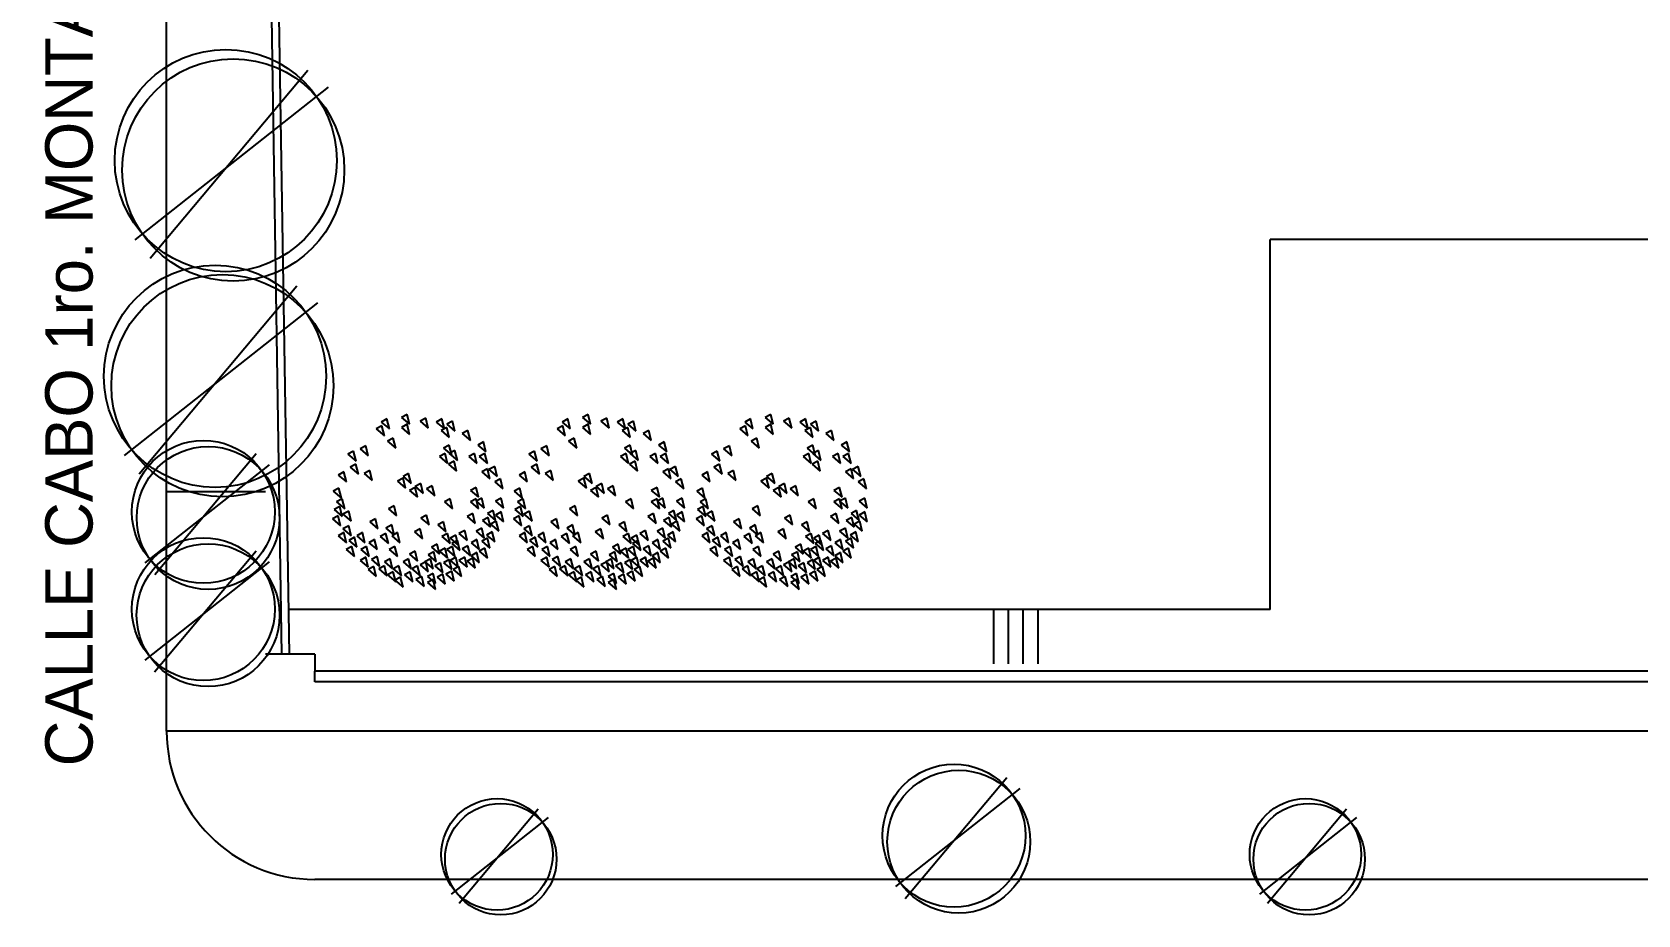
# Model space of a CAD drawing. Header units: millimetres. Extents: x 38 to 150, y 26 to 63.
# Drawn here: x 37.86 to 70.39, y 28.26 to 46.14 of the extents above; entities that cross this region are included whole.
import ezdxf

# ---------------------------------------------------------------- set-up
doc = ezdxf.new("R2010")
doc.units = ezdxf.units.MM
doc.layers.add('TEXTS_BASE', color=92, linetype='Continuous', lineweight=30)

# ---------------------------------------------------------------- blocks, each defined once
blk = doc.blocks.new('ARB-P')
for p, q in [((236.155, 96.4), (232.962, 92.591)), ((232.661, 92.973), (236.577, 96.061))]:
    blk.add_line(p, q)
for centre in [(234.496, 94.575), (234.646, 94.384)]:
    blk.add_circle(centre, 2.25)
blk = doc.blocks.new('ARB')
for p, q in [((-0.103, 0.816), (-0.159, 0.786)), ((-0.079, 0.718), (-0.103, 0.816)), ((-0.351, 0.703), (-0.407, 0.672)), ((-0.407, 0.672), (-0.327, 0.604)), ((-0.303, 0.771), (-0.359, 0.74)), ((-0.359, 0.74), (-0.278, 0.672)), ((-0.327, 0.604), (-0.351, 0.703)), ((-0.278, 0.672), (-0.303, 0.771)), ((-0.159, 0.786), (-0.079, 0.718)), ((-0.103, 0.718), (-0.159, 0.687)), ((-0.159, 0.687), (-0.079, 0.619)), ((-0.079, 0.619), (-0.103, 0.718)), ((0.08, 0.779), (0.024, 0.748)), ((0.024, 0.748), (0.104, 0.68)), ((0.104, 0.68), (0.08, 0.779)), ((0.239, 0.771), (0.184, 0.74)), ((0.184, 0.74), (0.264, 0.672)), ((0.287, 0.687), (0.231, 0.657)), ((0.231, 0.657), (0.311, 0.589)), ((0.264, 0.672), (0.239, 0.771)), ((0.343, 0.748), (0.287, 0.718)), ((0.287, 0.718), (0.367, 0.65)), ((0.311, 0.589), (0.287, 0.687)), ((0.367, 0.65), (0.343, 0.748)), ((0.495, 0.658), (0.439, 0.627)), ((0.519, 0.559), (0.495, 0.658)), ((-0.51, 0.507), (-0.566, 0.476)), ((-0.566, 0.476), (-0.486, 0.408)), ((-0.486, 0.408), (-0.51, 0.507)), ((-0.239, 0.582), (-0.295, 0.551)), ((-0.295, 0.551), (-0.215, 0.483)), ((-0.215, 0.483), (-0.239, 0.582)), ((0.311, 0.514), (0.255, 0.483)), ((0.255, 0.483), (0.335, 0.415)), ((0.335, 0.415), (0.311, 0.514)), ((0.439, 0.627), (0.519, 0.559)), ((0.647, 0.544), (0.591, 0.514)), ((0.591, 0.514), (0.671, 0.446)), ((0.671, 0.446), (0.647, 0.544)), ((-0.63, 0.454), (-0.686, 0.423)), ((-0.686, 0.423), (-0.605, 0.355)), ((-0.606, 0.325), (-0.662, 0.295)), ((-0.605, 0.355), (-0.63, 0.454)), ((-0.582, 0.227), (-0.606, 0.325)), ((0.271, 0.431), (0.215, 0.4)), ((0.215, 0.4), (0.295, 0.332)), ((0.295, 0.332), (0.271, 0.431)), ((0.359, 0.355), (0.303, 0.325)), ((0.303, 0.325), (0.383, 0.257)), ((0.367, 0.461), (0.311, 0.431)), ((0.311, 0.431), (0.391, 0.363)), ((0.383, 0.257), (0.359, 0.355)), ((0.391, 0.363), (0.367, 0.461)), ((0.559, 0.431), (0.503, 0.4)), ((0.503, 0.4), (0.583, 0.332)), ((0.583, 0.332), (0.559, 0.431)), ((0.662, 0.431), (0.606, 0.4)), ((0.606, 0.4), (0.687, 0.332)), ((0.687, 0.332), (0.662, 0.431)), ((-0.726, 0.25), (-0.782, 0.219)), ((-0.782, 0.219), (-0.701, 0.151)), ((-0.701, 0.151), (-0.726, 0.25)), ((-0.662, 0.295), (-0.582, 0.227)), ((-0.47, 0.264), (-0.526, 0.234)), ((-0.526, 0.234), (-0.446, 0.166)), ((-0.446, 0.166), (-0.47, 0.264)), ((-0.143, 0.189), (-0.199, 0.158)), ((-0.199, 0.158), (-0.119, 0.09)), ((-0.088, 0.234), (-0.143, 0.204)), ((-0.143, 0.204), (-0.063, 0.136)), ((-0.119, 0.09), (-0.143, 0.189)), ((-0.063, 0.136), (-0.088, 0.234)), ((0.687, 0.279), (0.631, 0.249)), ((0.631, 0.249), (0.711, 0.181)), ((0.711, 0.181), (0.687, 0.279)), ((0.758, 0.302), (0.702, 0.272)), ((0.702, 0.272), (0.783, 0.204)), ((0.783, 0.204), (0.758, 0.302)), ((0.814, 0.182), (0.758, 0.151)), ((0.838, 0.083), (0.814, 0.182)), ((-0.774, 0.09), (-0.83, 0.06)), ((-0.83, 0.06), (-0.75, -0.008)), ((-0.75, -0.008), (-0.774, 0.09)), ((-0.024, 0.098), (-0.08, 0.068)), ((-0.08, 0.068), (0, 0)), ((0.032, 0.136), (-0.024, 0.106)), ((-0.024, 0.106), (0.056, 0.038)), ((0, 0), (-0.024, 0.098)), ((0.056, 0.038), (0.032, 0.136)), ((0.143, 0.114), (0.088, 0.083)), ((0.088, 0.083), (0.168, 0.015)), ((0.168, 0.015), (0.143, 0.114)), ((0.575, 0.098), (0.519, 0.068)), ((0.519, 0.068), (0.599, 0)), ((0.599, 0), (0.575, 0.098)), ((0.758, 0.151), (0.838, 0.083)), ((-0.766, -0.09), (-0.822, -0.121)), ((-0.822, -0.121), (-0.741, -0.189)), ((-0.741, -0.015), (-0.797, -0.046)), ((-0.797, -0.046), (-0.717, -0.114)), ((-0.741, -0.189), (-0.766, -0.09)), ((-0.717, -0.114), (-0.741, -0.015)), ((-0.678, -0.136), (-0.734, -0.166)), ((-0.654, -0.234), (-0.678, -0.136)), ((-0.231, -0.083), (-0.287, -0.114)), ((-0.287, -0.114), (-0.207, -0.182)), ((-0.207, -0.182), (-0.231, -0.083)), ((0.32, -0.015), (0.264, -0.046)), ((0.264, -0.046), (0.344, -0.114)), ((0.344, -0.114), (0.32, -0.015)), ((0.575, -0.015), (0.519, -0.046)), ((0.519, -0.046), (0.599, -0.114)), ((0.631, -0.008), (0.575, -0.038)), ((0.599, -0.114), (0.575, -0.015)), ((0.575, -0.038), (0.655, -0.106)), ((0.655, -0.106), (0.631, -0.008)), ((0.742, -0.129), (0.687, -0.159)), ((0.767, -0.227), (0.742, -0.129)), ((0.822, -0.008), (0.766, -0.038)), ((0.766, -0.038), (0.846, -0.106)), ((0.822, -0.143), (0.766, -0.174)), ((0.846, -0.106), (0.822, -0.008)), ((0.846, -0.242), (0.822, -0.143)), ((-0.782, -0.182), (-0.837, -0.212)), ((-0.837, -0.212), (-0.757, -0.28)), ((-0.757, -0.28), (-0.782, -0.182)), ((-0.734, -0.166), (-0.654, -0.234)), ((-0.678, -0.279), (-0.734, -0.31)), ((-0.734, -0.31), (-0.654, -0.378)), ((-0.654, -0.378), (-0.678, -0.279)), ((-0.414, -0.211), (-0.47, -0.242)), ((-0.47, -0.242), (-0.39, -0.31)), ((-0.39, -0.31), (-0.414, -0.211)), ((-0.255, -0.272), (-0.311, -0.302)), ((-0.311, -0.302), (-0.231, -0.371)), ((-0.231, -0.371), (-0.255, -0.272)), ((0.024, -0.31), (-0.032, -0.34)), ((0.049, -0.408), (0.024, -0.31)), ((0.088, -0.174), (0.032, -0.204)), ((0.032, -0.204), (0.112, -0.272)), ((0.112, -0.272), (0.088, -0.174)), ((0.255, -0.242), (0.199, -0.272)), ((0.199, -0.272), (0.279, -0.34)), ((0.279, -0.34), (0.255, -0.242)), ((0.542, -0.158), (0.486, -0.189)), ((0.486, -0.189), (0.566, -0.257)), ((0.566, -0.257), (0.542, -0.158)), ((0.631, -0.302), (0.575, -0.333)), ((0.655, -0.401), (0.631, -0.302)), ((0.694, -0.197), (0.638, -0.227)), ((0.638, -0.227), (0.718, -0.295)), ((0.687, -0.159), (0.767, -0.227)), ((0.718, -0.295), (0.694, -0.197)), ((0.774, -0.234), (0.718, -0.265)), ((0.718, -0.265), (0.798, -0.333)), ((0.766, -0.174), (0.846, -0.242)), ((0.798, -0.333), (0.774, -0.234)), ((-0.726, -0.347), (-0.782, -0.378)), ((-0.782, -0.378), (-0.701, -0.446)), ((-0.701, -0.446), (-0.726, -0.347)), ((-0.622, -0.393), (-0.678, -0.423)), ((-0.678, -0.423), (-0.598, -0.491)), ((-0.598, -0.491), (-0.622, -0.393)), ((-0.542, -0.347), (-0.598, -0.378)), ((-0.598, -0.378), (-0.518, -0.446)), ((-0.518, -0.446), (-0.542, -0.347)), ((-0.423, -0.415), (-0.479, -0.446)), ((-0.479, -0.446), (-0.399, -0.514)), ((-0.399, -0.514), (-0.423, -0.415)), ((-0.311, -0.355), (-0.367, -0.386)), ((-0.367, -0.386), (-0.287, -0.454)), ((-0.287, -0.454), (-0.311, -0.355)), ((-0.199, -0.347), (-0.255, -0.378)), ((-0.255, -0.378), (-0.175, -0.446)), ((-0.175, -0.446), (-0.199, -0.347)), ((-0.032, -0.34), (0.049, -0.408)), ((0.192, -0.461), (0.136, -0.491)), ((0.216, -0.559), (0.192, -0.461)), ((0.295, -0.355), (0.239, -0.386)), ((0.239, -0.386), (0.32, -0.454)), ((0.32, -0.454), (0.295, -0.355)), ((0.375, -0.371), (0.32, -0.401)), ((0.32, -0.401), (0.4, -0.469)), ((0.391, -0.423), (0.335, -0.454)), ((0.335, -0.454), (0.416, -0.522)), ((0.4, -0.469), (0.375, -0.371)), ((0.416, -0.522), (0.391, -0.423)), ((0.463, -0.325), (0.407, -0.355)), ((0.407, -0.355), (0.487, -0.423)), ((0.487, -0.423), (0.463, -0.325)), ((0.582, -0.415), (0.526, -0.446)), ((0.526, -0.446), (0.606, -0.514)), ((0.575, -0.333), (0.655, -0.401)), ((0.606, -0.514), (0.582, -0.415)), ((0.687, -0.401), (0.631, -0.431)), ((0.631, -0.431), (0.711, -0.499)), ((0.734, -0.34), (0.678, -0.371)), ((0.678, -0.371), (0.758, -0.439)), ((0.711, -0.499), (0.687, -0.401)), ((0.758, -0.439), (0.734, -0.34)), ((-0.647, -0.483), (-0.702, -0.514)), ((-0.702, -0.514), (-0.622, -0.582)), ((-0.622, -0.582), (-0.647, -0.483)), ((-0.51, -0.59), (-0.566, -0.62)), ((-0.566, -0.62), (-0.486, -0.688)), ((-0.502, -0.483), (-0.558, -0.514)), ((-0.558, -0.514), (-0.478, -0.582)), ((-0.486, -0.688), (-0.51, -0.59)), ((-0.478, -0.582), (-0.502, -0.483)), ((-0.399, -0.582), (-0.455, -0.612)), ((-0.455, -0.612), (-0.374, -0.68)), ((-0.374, -0.68), (-0.399, -0.582)), ((-0.271, -0.605), (-0.327, -0.635)), ((-0.224, -0.483), (-0.279, -0.514)), ((-0.279, -0.514), (-0.199, -0.582)), ((-0.247, -0.703), (-0.271, -0.605)), ((-0.199, -0.582), (-0.224, -0.483)), ((-0.088, -0.605), (-0.143, -0.635)), ((-0.063, -0.703), (-0.088, -0.605)), ((-0.024, -0.529), (-0.08, -0.559)), ((-0.08, -0.559), (0, -0.627)), ((0, -0.627), (-0.024, -0.529)), ((0.128, -0.605), (0.072, -0.635)), ((0.159, -0.537), (0.103, -0.567)), ((0.103, -0.567), (0.184, -0.635)), ((0.152, -0.703), (0.128, -0.605)), ((0.136, -0.491), (0.216, -0.559)), ((0.184, -0.635), (0.159, -0.537)), ((0.271, -0.499), (0.215, -0.529)), ((0.215, -0.529), (0.295, -0.597)), ((0.311, -0.612), (0.255, -0.643)), ((0.295, -0.597), (0.271, -0.499)), ((0.343, -0.483), (0.287, -0.514)), ((0.287, -0.514), (0.367, -0.582)), ((0.335, -0.711), (0.311, -0.612)), ((0.375, -0.59), (0.32, -0.62)), ((0.32, -0.62), (0.4, -0.688)), ((0.367, -0.582), (0.343, -0.483)), ((0.4, -0.688), (0.375, -0.59)), ((0.463, -0.59), (0.407, -0.62)), ((0.407, -0.62), (0.487, -0.688)), ((0.495, -0.476), (0.439, -0.507)), ((0.439, -0.507), (0.519, -0.575)), ((0.487, -0.688), (0.463, -0.59)), ((0.542, -0.597), (0.486, -0.627)), ((0.486, -0.627), (0.566, -0.695)), ((0.519, -0.575), (0.495, -0.476)), ((0.582, -0.544), (0.526, -0.575)), ((0.526, -0.575), (0.606, -0.643)), ((0.566, -0.695), (0.542, -0.597)), ((0.606, -0.643), (0.582, -0.544)), ((0.662, -0.499), (0.606, -0.529)), ((0.606, -0.529), (0.687, -0.597)), ((0.687, -0.597), (0.662, -0.499)), ((-0.43, -0.68), (-0.486, -0.711)), ((-0.486, -0.711), (-0.406, -0.779)), ((-0.406, -0.779), (-0.43, -0.68)), ((-0.327, -0.673), (-0.383, -0.703)), ((-0.383, -0.703), (-0.303, -0.771)), ((-0.327, -0.635), (-0.247, -0.703)), ((-0.303, -0.771), (-0.327, -0.673)), ((-0.239, -0.733), (-0.295, -0.763)), ((-0.295, -0.763), (-0.215, -0.831)), ((-0.184, -0.673), (-0.239, -0.703)), ((-0.239, -0.703), (-0.159, -0.771)), ((-0.215, -0.831), (-0.239, -0.733)), ((-0.168, -0.786), (-0.224, -0.816)), ((-0.159, -0.771), (-0.184, -0.673)), ((-0.143, -0.884), (-0.168, -0.786)), ((-0.143, -0.635), (-0.063, -0.703)), ((-0.072, -0.733), (-0.128, -0.763)), ((-0.128, -0.763), (-0.047, -0.831)), ((-0.047, -0.831), (-0.072, -0.733)), ((0, -0.673), (-0.056, -0.703)), ((-0.056, -0.703), (0.024, -0.771)), ((0.04, -0.779), (-0.016, -0.809)), ((0.024, -0.771), (0, -0.673)), ((0.08, -0.635), (0.024, -0.665)), ((0.024, -0.665), (0.104, -0.733)), ((0.064, -0.877), (0.04, -0.779)), ((0.072, -0.635), (0.152, -0.703)), ((0.104, -0.733), (0.08, -0.635)), ((0.152, -0.748), (0.096, -0.779)), ((0.096, -0.779), (0.176, -0.847)), ((0.176, -0.847), (0.152, -0.748)), ((0.224, -0.643), (0.168, -0.673)), ((0.168, -0.673), (0.248, -0.741)), ((0.248, -0.755), (0.192, -0.786)), ((0.192, -0.786), (0.272, -0.854)), ((0.248, -0.741), (0.224, -0.643)), ((0.272, -0.854), (0.248, -0.755)), ((0.255, -0.643), (0.335, -0.711)), ((0.335, -0.726), (0.279, -0.756)), ((0.279, -0.756), (0.36, -0.824)), ((0.36, -0.824), (0.335, -0.726)), ((0.407, -0.68), (0.351, -0.711)), ((0.351, -0.711), (0.431, -0.779)), ((0.431, -0.779), (0.407, -0.68)), ((-0.224, -0.816), (-0.143, -0.884)), ((-0.016, -0.809), (0.064, -0.877)), ((0.152, -0.808), (0.096, -0.839)), ((0.096, -0.839), (0.176, -0.907)), ((0.176, -0.907), (0.152, -0.808))]:
    blk.add_line(p, q)

msp = doc.modelspace()

# ---------------------------------------------------------------- linework, layer by layer
at = {"ltscale": 0.2}
for p, q in [((40.589, 31.982), (40.589, 63.444)), ((42.649, 50.24), (42.918, 33.54)), ((42.801, 50.09), (43.068, 33.54)), ((75.371, 41.94), (62.941, 41.94)), ((62.941, 34.45), (62.941, 41.94)), ((42.589, 36.832), (40.589, 36.832)), ((62.941, 34.45), (43.054, 34.45)), ((57.336, 34.45), (57.336, 33.35)), ((57.636, 34.45), (57.636, 33.35)), ((57.936, 34.45), (57.936, 33.35)), ((58.236, 34.45), (58.236, 33.35)), ((43.589, 33.54), (42.589, 33.54)), ((43.589, 33.54), (43.589, 33.202)), ((143.051, 33.202), (43.589, 33.202)), ((43.589, 32.982), (43.589, 33.202)), ((143.051, 32.982), (43.589, 32.982)), ((140.689, 31.982), (40.589, 31.982)), ((144.251, 28.982), (43.589, 28.982))]:
    msp.add_line(p, q, dxfattribs=at)
msp.add_arc((43.589, 31.982), 3, 180, 270, dxfattribs=at)

# ---------------------------------------------------------------- block references
for p in [(-192.708, -51.035), (-192.927, -55.404)]:
    msp.add_blockref('ARB-P', p)
for name, p, xscale, yscale, zscale in [('ARB', (45.673, 36.72), 2.059715914277215, 2.059715914277215, 2.059715914277215), ('ARB', (49.338, 36.72), 2.059715914277215, 2.059715914277215, 2.059715914277215), ('ARB', (53.038, 36.72), 2.059715914277215, 2.059715914277215, 2.059715914277215), ('ARB-P', (-109.511, -24.412), 0.6432718997341454, 0.6432718997341454, 0.6432718997341454), ('ARB-P', (-109.512, -26.382), 0.6432718997341454, 0.6432718997341454, 0.6432718997341454), ('ARB-P', (-94.306, -30.97), 0.6432718997341454, 0.6432718997341454, 0.6432718997341454), ('ARB-P', (-70.386, -17.969), 0.5017919943477409, 0.5017919943477409, 0.5017919943477409), ('ARB-P', (-54.011, -17.969), 0.5017919943477409, 0.5017919943477409, 0.5017919943477409)]:
    msp.add_blockref(name, p, dxfattribs=dict(xscale=xscale, yscale=yscale, zscale=zscale))

# ---------------------------------------------------------------- texts
at = {"layer": 'TEXTS_BASE'}
msp.add_text('CALLE CABO 1ro. MONTAÑA', height=0.96, rotation=90, dxfattribs=at).set_placement((39.089, 31.271))

doc.saveas('drawing.dxf')
